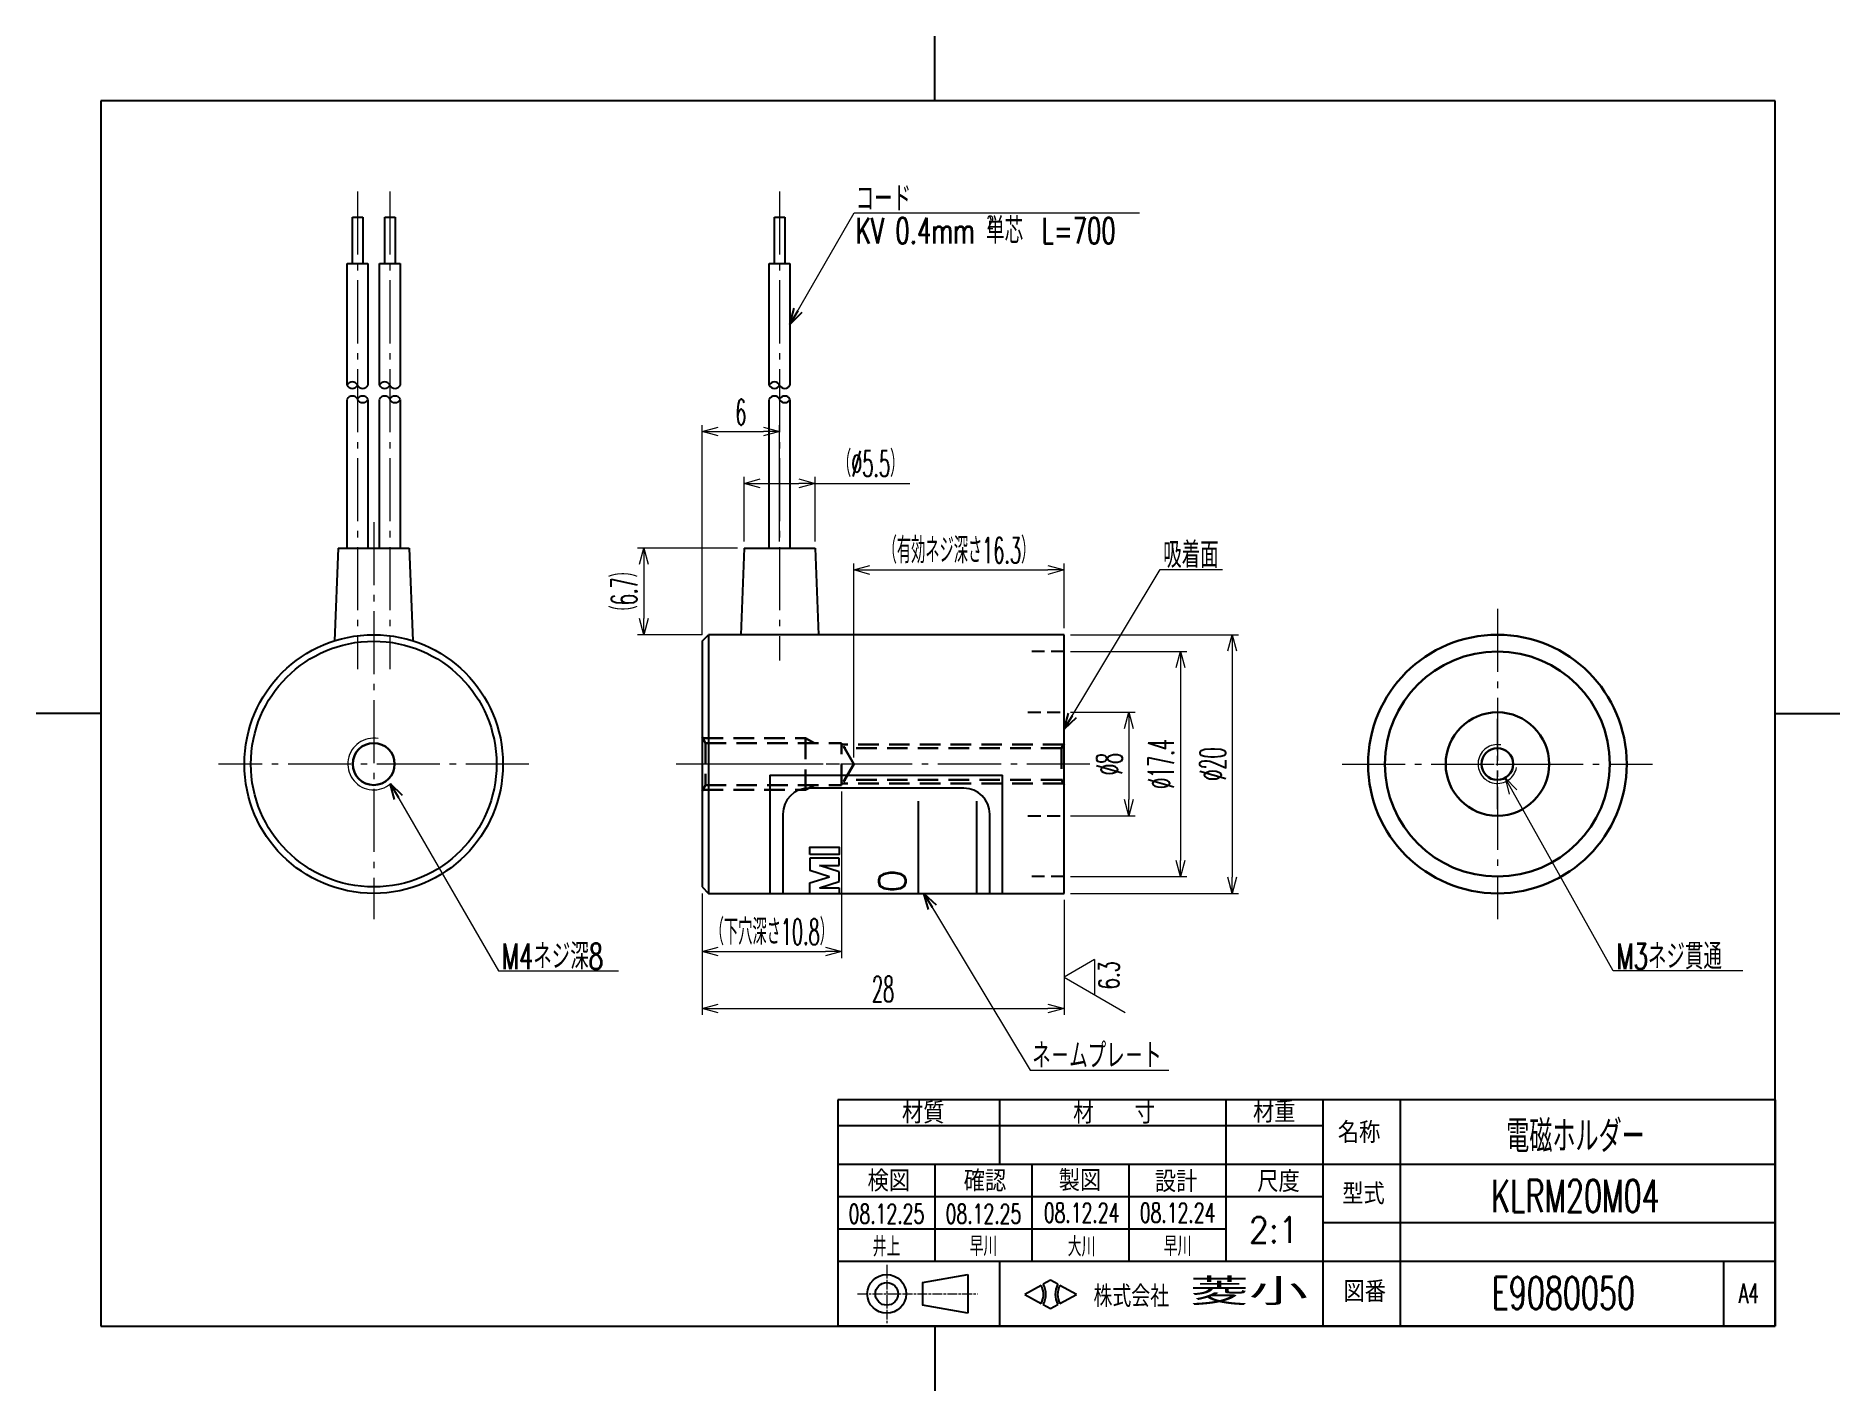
# Model space of a CAD drawing. Header units: millimetres. Extents: x -134 to 5, y -5 to 100.
import ezdxf
from ezdxf.enums import TextEntityAlignment as Align

# ---------------------------------------------------------------- set-up
doc = ezdxf.new("R2010")
doc.units = ezdxf.units.MM
doc.header["$LTSCALE"] = 0.5
for name, pattern in [('ACISOTGL', [3, 2, -1]), ('AM_ISO08W050x2', [9, 6, -0.75, 1.5, -0.75]), ('gen7', [13.75, 9.75, -1.5, 1, -1.5]), ('HIDDEN', [9.525, 6.35, -3.175]), ('PHANTOM2', [31.75, 15.875, -3.175, 3.175, -3.175, 3.175, -3.175])]:
    doc.linetypes.add(name, pattern=pattern)
for name, color, linetype, lineweight in [('AM_0', 7, 'Continuous', 30), ('AM_4', 5, 'PHANTOM2', 15), ('AM_5', 3, 'Continuous', 15), ('AM_7', 4, 'gen7', 13)]:
    doc.layers.add(name, color=color, linetype=linetype, lineweight=lineweight)
for name, color, linetype in [('DIM', 3, 'Continuous'), ('RAHM2', 1, 'Continuous'), ('RAHM5', 7, 'Continuous')]:
    doc.layers.add(name, color=color, linetype=linetype)
doc.styles.add('ACJISGDT', font='romans.shx', dxfattribs={"width": 0.65, "bigfont": 'extfont.shx'})
doc.styles.add('ACJISTS', font='romans.shx', dxfattribs={"width": 0.65, "bigfont": 'bigfont.shx'})
doc.styles.add('KANJI', font='TXT', dxfattribs={"width": 0.7, "bigfont": 'extfont.shx'})
doc.styles.get("Standard").update_dxf_attribs({"font": 'romans.shx', "width": 0.5, "bigfont": 'bigfont.shx'})
doc.styles.add('STYLE2', font='romans.shx', dxfattribs={"width": 2, "bigfont": 'extfont.shx'})
doc.dimstyles.new('AM_JIS$0', dxfattribs={"dimtxt": 4, "dimasz": 2.5, "dimexe": 1, "dimexo": 1, "dimgap": 1, "dimtad": 3, "dimdsep": 46, "dimtxsty": 'STANDARD', "dimblk": 'OPEN30', "dimcen": 0, "dimclrd": 3, "dimclre": 3, "dimclrt": 2, "dimadec": 0, "dimazin": 2, "dimtp": 0.1, "dimtm": 0.1, "dimtfac": 0.71, "dimtmove": 0, "dimatfit": 3, "dimldrblk": 'OPEN30', "dimfxl": 1, "dimlwd": 15, "dimlwe": 15, "dimarcsym": 0})
doc.dimstyles.new('AM_JIS$7', dxfattribs={"dimtxt": 4, "dimasz": 2.5, "dimexe": 1, "dimexo": 1, "dimgap": 0, "dimtad": 3, "dimdsep": 46, "dimtxsty": 'ACJISTS', "dimblk": 'OPEN30', "dimcen": 0, "dimclrd": 3, "dimclre": 3, "dimclrt": 2, "dimadec": 0, "dimazin": 2, "dimtp": 0.1, "dimtm": 0.1, "dimtfac": 0.71, "dimtmove": 0, "dimatfit": 3, "dimldrblk": 'OPEN30', "dimfxl": 1, "dimlwd": 15, "dimlwe": 15, "dimarcsym": 0})

# ---------------------------------------------------------------- blocks, each defined once
blk = doc.blocks.new('HISHIKO_A4')
at = {"layer": 'RAHM2'}
for p, q in [((100, 260.5, 5), (100, 270.5, 5)), ((194.75, 260.5, 5), (5.25, 260.5, 5)), ((5.25, 260.5, 5), (5.25, 1.5, 5)), ((194.75, 1.5, 5), (194.75, 260.5, 5)), ((5.25, 131.5, 5), (-4.75, 131.5, 5)), ((194.75, 131.5, 5), (204.75, 131.5, 5)), ((5.25, 1.5, 5), (194.75, 1.5, 5)), ((100, 1.5, 5), (100, -8.5, 5))]:
    blk.add_line(p, q, dxfattribs=at)
blk = doc.blocks.new('A4枠')
at = {"layer": 'DIM', "lineweight": 0}
blk.add_blockref('HISHIKO_A4', (-194.75, -1.5, -5), dxfattribs=at)
blk = doc.blocks.new('A4表題')
at = {"layer": 'AM_7', "color": 1, "linetype": 'AM_ISO08W050x2', "lineweight": 13, "ltscale": 0.51}
for p, q in [((-137.43, 9.5), (-137.43, 0.5)), ((-141.93, 5), (-123.38, 5))]:
    blk.add_line(p, q, dxfattribs=at)
at = {"layer": 'RAHM2'}
for p, q in [((0, 35), (-145, 35)), ((-145, 35), (-145, 0)), ((-120, 35), (-120, 25)), ((-85, 35), (-85, 10)), ((-70, 35), (-70, 0)), ((-58, 35), (-58, 0)), ((-70, 31), (-145, 31)), ((0, 25), (-145, 25)), ((-130, 25), (-130, 10)), ((-115, 25), (-115, 10)), ((-100, 25), (-100, 10)), ((-70, 20), (-145, 20)), ((-85, 15), (-145, 15)), ((0, 16), (-70, 16)), ((0, 10), (-145, 10)), ((-120, 10), (-120, 0))]:
    blk.add_line(p, q, dxfattribs=at)
at = {"layer": 'RAHM2', "ltscale": 20}
for p, q in [((0, 35), (0, 0)), ((-8, 10), (-8, 0)), ((0, 0), (-145, 0))]:
    blk.add_line(p, q, dxfattribs=at)
at = {"layer": 'RAHM2', "ltscale": 5}
for p, q in [((-131.88, 6.75), (-124.88, 8)), ((-131.88, 6.75), (-131.88, 3.25)), ((-124.88, 8), (-124.88, 2)), ((-113.54, 6.32), (-116.09, 4.93)), ((-112.09, 7.11), (-113.22, 6.5)), ((-110.97, 6.5), (-112.09, 7.11)), ((-108.1, 4.93), (-110.65, 6.32)), ((-124.88, 2), (-131.88, 3.25)), ((-116.09, 4.93), (-113.54, 3.54)), ((-113.22, 3.36), (-112.09, 2.75)), ((-112.09, 2.75), (-110.97, 3.36)), ((-110.65, 3.54), (-108.1, 4.93))]:
    blk.add_line(p, q, dxfattribs=at)
for radius in [3, 1.75]:
    blk.add_circle((-137.43, 5), radius, dxfattribs=at)
for centre, radius, start, end in [((-116.09, 4.93), 2.91, 331.3895, 28.6105), ((-116.09, 4.93), 3.27, 331.3895, 28.6105), ((-108.1, 4.93), 3.27, 151.3895, 208.6105), ((-108.1, 4.93), 2.91, 151.3895, 208.6105)]:
    blk.add_arc(centre, radius, start, end, dxfattribs=at)
at = {"layer": 'RAHM2', "style": 'KANJI'}
for s, width, p in [('材質', 0.923077, (-135.08, 31.36)), ('材\u3000\u3000寸', 0.888889, (-108.59, 31.34)), ('材重', 0.923077, (-80.78, 31.49)), ('名称', 0.923077, (-67.66, 28.34)), ('検図', 0.923077, (-140.41, 20.85)), ('確認', 0.923077, (-125.52, 20.84)), ('製図', 0.923077, (-110.83, 20.91)), ('設計', 0.923077, (-95.97, 20.74)), ('尺度', 0.923077, (-80.13, 20.76)), ('型式', 0.923077, (-66.98, 18.86)), ('図番', 0.923077, (-66.79, 3.74))]:
    blk.add_text(s, height=3.24, dxfattribs=dict(at, width=width)).set_placement(p)
at = {"layer": 'RAHM2', "ltscale": 20, "width": 0.65}
blk.add_text('A4', height=3, dxfattribs=at).set_placement((-5.68, 3.59))
at = {"layer": 'RAHM2', "ltscale": 20}
for tag, height, width, p in [('GEN-TITLE-DES1', 5, 0.65, (-30.9, 29.65)), ('GEN-TITLE-MAT1', 3, 0.65, (-131.92, 27.71)), ('GEN-TITLE-MAT2', 3, 0.65, (-102.39, 27.71)), ('GEN-TITLE-MAT3', 3, 0.65, (-77.15, 27.59)), ('GEN-TITLE-DES2', 5, 0.65, (-30.9, 20.15)), ('GEN-TITLE-CHKD2', 3, 0.65, (-137.47, 17.39)), ('GEN-TITLE-CHKD1', 3, 0.65, (-122.47, 17.39)), ('GEN-TITLE-DAT', 3, 0.65, (-107.29, 17.55)), ('GEN-TITLE-QTYD', 3, 0.65, (-92.44, 17.55)), ('GEN-TITLE-SCA', 4, 0.9, (-77.58, 14.9)), ('GEN-TITLE-QTYM', 3, 0.65, (-92.44, 12.44)), ('GEN-TITLE-CHKM2', 3, 0.65, (-137.47, 12.44)), ('GEN-TITLE-CHKM1', 3, 0.65, (-122.47, 12.44)), ('GEN-TITLE-NAME', 3, 0.65, (-107.29, 12.44)), ('GEN-TITLE-NR', 5, 0.65, (-32.77, 5.14))]:
    blk.add_attdef(tag, text='', height=height, dxfattribs=dict(at, width=width)).set_placement(p, align=Align.MIDDLE)
at = {"layer": 'RAHM5', "ltscale": 0.15, "width": 0.8}
blk.add_text('株式会社', height=3.32, dxfattribs=at).set_placement((-105.45, 2.97))
at = {"layer": 'RAHM5', "ltscale": 0.15, "style": 'STYLE2', "width": 2}
blk.add_text('菱小', height=4.15, dxfattribs=at).set_placement((-90.54, 3.28))
blk = doc.blocks.new('_Open30')
at = {"color": 0, "linetype": 'ByBlock', "lineweight": -2}
for p, q in [((-1, 0.27), (0, 0)), ((0, 0), (-1, -0.27)), ((0, 0), (-1, 0))]:
    blk.add_line(p, q, dxfattribs=at)
blk = doc.blocks.new('*D20')
at = {"layer": 'AM_5', "color": 3, "lineweight": 15}
for p, q in [((-80.25, 60.17), (-88, 60.17)), ((-87.5, 58.92), (-87.5, 54.72)), ((-83, 53.47), (-88, 53.47))]:
    blk.add_line(p, q, dxfattribs=at)
at = {"layer": 'Defpoints', "color": 0}
for p in [(-79.75, 60.17), (-87.5, 53.47), (-82.5, 53.47)]:
    blk.add_point(p, dxfattribs=at)
at = {"layer": 'AM_5', "color": 3, "lineweight": 15, "xscale": 1.25, "yscale": 1.25, "zscale": 1.25}
for p, rotation in [((-87.5, 60.17), 90), ((-87.5, 53.47), 270)]:
    blk.add_blockref('_Open30', p, dxfattribs=dict(at, rotation=rotation))
at = {"layer": 'AM_5', "color": 2, "insert": (-89, 56.82), "char_height": 2, "attachment_point": 5, "rotation": 90}
blk.add_mtext('（6.7）', dxfattribs=at)
blk = doc.blocks.new('*D21')
at = {"layer": 'AM_5', "color": 3, "lineweight": 15}
for p, q in [((-54.5, 52.17), (-45.5, 52.17)), ((-46, 50.92), (-46, 36.02)), ((-54.5, 34.77), (-45.5, 34.77))]:
    blk.add_line(p, q, dxfattribs=at)
at = {"layer": 'Defpoints', "color": 0}
for p in [(-55, 52.17), (-55, 34.77), (-46, 34.77)]:
    blk.add_point(p, dxfattribs=at)
at = {"layer": 'AM_5', "color": 3, "lineweight": 15, "xscale": 1.25, "yscale": 1.25, "zscale": 1.25}
for p, rotation in [((-46, 52.17), 90), ((-46, 34.77), 270)]:
    blk.add_blockref('_Open30', p, dxfattribs=dict(at, rotation=rotation))
at = {"layer": 'AM_5', "color": 2, "insert": (-47.5, 43.47), "char_height": 2, "attachment_point": 5, "rotation": 90}
blk.add_mtext('%%c17.4', dxfattribs=at)
blk = doc.blocks.new('*D22')
at = {"layer": 'AM_5', "color": 3, "lineweight": 15}
for p, q in [((-54.5, 53.47), (-41.5, 53.47)), ((-42, 52.22), (-42, 34.72)), ((-54.5, 33.47), (-41.5, 33.47))]:
    blk.add_line(p, q, dxfattribs=at)
at = {"layer": 'Defpoints', "color": 0}
for p in [(-55, 53.47), (-55, 33.47), (-42, 33.47)]:
    blk.add_point(p, dxfattribs=at)
at = {"layer": 'AM_5', "color": 3, "lineweight": 15, "xscale": 1.25, "yscale": 1.25, "zscale": 1.25}
for p, rotation in [((-42, 53.47), 90), ((-42, 33.47), 270)]:
    blk.add_blockref('_Open30', p, dxfattribs=dict(at, rotation=rotation))
at = {"layer": 'AM_5', "color": 2, "insert": (-43.5, 43.47), "char_height": 2, "attachment_point": 5, "rotation": 90}
blk.add_mtext('%%c20', dxfattribs=at)
blk = doc.blocks.new('*D23')
at = {"layer": 'AM_5', "color": 3, "lineweight": 15}
for p, q in [((-79.75, 60.67), (-79.75, 65.67)), ((-74.25, 60.67), (-74.25, 65.67)), ((-78.5, 65.17), (-75.5, 65.17)), ((-74.25, 65.17), (-66.92, 65.17))]:
    blk.add_line(p, q, dxfattribs=at)
at = {"layer": 'Defpoints', "color": 0}
for p in [(-74.25, 65.17), (-79.75, 60.17), (-74.25, 60.17)]:
    blk.add_point(p, dxfattribs=at)
at = {"layer": 'AM_5', "color": 3, "lineweight": 15, "xscale": 1.25, "yscale": 1.25, "zscale": 1.25, "rotation": 180}
blk.add_blockref('_Open30', (-79.75, 65.17), dxfattribs=at)
at = {"layer": 'AM_5', "color": 3, "lineweight": 15, "xscale": 1.25, "yscale": 1.25, "zscale": 1.25}
blk.add_blockref('_Open30', (-74.25, 65.17), dxfattribs=at)
at = {"layer": 'AM_5', "color": 2, "insert": (-69.96, 66.67), "char_height": 2, "attachment_point": 5}
blk.add_mtext('（%%c5.5）', dxfattribs=at)
blk = doc.blocks.new('*D24')
at = {"layer": 'AM_5', "color": 3, "lineweight": 15}
for p, q in [((-54.5, 47.47), (-49.5, 47.47)), ((-50, 46.22), (-50, 40.72)), ((-54.5, 39.47), (-49.5, 39.47))]:
    blk.add_line(p, q, dxfattribs=at)
at = {"layer": 'Defpoints', "color": 0}
for p in [(-55, 47.47), (-55, 39.47), (-50, 39.47)]:
    blk.add_point(p, dxfattribs=at)
at = {"layer": 'AM_5', "color": 3, "lineweight": 15, "xscale": 1.25, "yscale": 1.25, "zscale": 1.25}
for p, rotation in [((-50, 47.47), 90), ((-50, 39.47), 270)]:
    blk.add_blockref('_Open30', p, dxfattribs=dict(at, rotation=rotation))
at = {"layer": 'AM_5', "color": 2, "insert": (-51.5, 43.47), "char_height": 2, "attachment_point": 5, "rotation": 90}
blk.add_mtext('%%c8', dxfattribs=at)
blk = doc.blocks.new('*D25')
at = {"layer": 'AM_5', "color": 3, "lineweight": 15}
for p, q in [((-83, 53.47), (-83, 69.67)), ((-81.75, 69.17), (-78.25, 69.17)), ((-77, 60.67), (-77, 69.67))]:
    blk.add_line(p, q, dxfattribs=at)
at = {"layer": 'Defpoints', "color": 0}
for p in [(-77, 69.17), (-77, 60.17), (-83, 52.97)]:
    blk.add_point(p, dxfattribs=at)
at = {"layer": 'AM_5', "color": 3, "lineweight": 15, "xscale": 1.25, "yscale": 1.25, "zscale": 1.25, "rotation": 180}
blk.add_blockref('_Open30', (-83, 69.17), dxfattribs=at)
at = {"layer": 'AM_5', "color": 3, "lineweight": 15, "xscale": 1.25, "yscale": 1.25, "zscale": 1.25}
blk.add_blockref('_Open30', (-77, 69.17), dxfattribs=at)
at = {"layer": 'AM_5', "color": 2, "insert": (-80, 70.67), "char_height": 2, "attachment_point": 5}
blk.add_mtext('6', dxfattribs=at)
blk = doc.blocks.new('*D26')
at = {"layer": 'AM_5', "color": 3, "lineweight": 15}
for p, q in [((-83, 33.47), (-83, 24.07)), ((-55, 32.97), (-55, 24.07)), ((-81.75, 24.57), (-56.25, 24.57))]:
    blk.add_line(p, q, dxfattribs=at)
at = {"layer": 'Defpoints', "color": 0}
for p in [(-83, 33.97), (-55, 33.47), (-55, 24.57)]:
    blk.add_point(p, dxfattribs=at)
at = {"layer": 'AM_5', "color": 3, "lineweight": 15, "xscale": 1.25, "yscale": 1.25, "zscale": 1.25, "rotation": 180}
blk.add_blockref('_Open30', (-83, 24.57), dxfattribs=at)
at = {"layer": 'AM_5', "color": 3, "lineweight": 15, "xscale": 1.25, "yscale": 1.25, "zscale": 1.25}
blk.add_blockref('_Open30', (-55, 24.57), dxfattribs=at)
at = {"layer": 'AM_5', "color": 2, "insert": (-69, 26.07), "char_height": 2, "attachment_point": 5}
blk.add_mtext('28', dxfattribs=at)
blk = doc.blocks.new('*S31')
at = {"layer": 'AM_5', "color": 2}
for p, q in [((-52.64, 28.35), (-55, 26.98)), ((-52.64, 28.35), (-52.64, 25.62)), ((-55, 26.98), (-50.28, 24.26))]:
    blk.add_line(p, q, dxfattribs=at)
at = {"layer": 'AM_5', "color": 2, "insert": (-52.32, 26.04), "char_height": 1.575, "attachment_point": 1, "rotation": 90, "style": 'ACJISTS'}
blk.add_mtext('6.3', dxfattribs=at)
blk = doc.blocks.new('*S32')
at = {"layer": 'AM_5', "color": 3}
for p, q in [((-20.28, 41.3), (-20.89, 42.39)), ((-19.98, 41.47), (-20.89, 42.39)), ((-20.89, 42.39), (-20.57, 41.14)), ((-12.53, 27.47), (-20.28, 41.3)), ((-5.86, 27.47), (-12.53, 27.47)), ((-2.51, 27.47), (-5.86, 27.47))]:
    blk.add_line(p, q, dxfattribs=at)
blk = doc.blocks.new('*D27')
at = {"layer": 'AM_5', "color": 3, "lineweight": 15}
for p, q in [((-72.2, 41.35), (-72.2, 28.47)), ((-83, 33.47), (-83, 28.47)), ((-81.75, 28.97), (-73.45, 28.97))]:
    blk.add_line(p, q, dxfattribs=at)
at = {"layer": 'Defpoints', "color": 0}
for p in [(-72.2, 41.85), (-83, 33.97), (-72.2, 28.97)]:
    blk.add_point(p, dxfattribs=at)
at = {"layer": 'AM_5', "color": 3, "lineweight": 15, "xscale": 1.25, "yscale": 1.25, "zscale": 1.25, "rotation": 180}
blk.add_blockref('_Open30', (-83, 28.97), dxfattribs=at)
at = {"layer": 'AM_5', "color": 3, "lineweight": 15, "xscale": 1.25, "yscale": 1.25, "zscale": 1.25}
blk.add_blockref('_Open30', (-72.2, 28.97), dxfattribs=at)
at = {"layer": 'AM_5', "color": 2, "insert": (-77.6, 30.47), "char_height": 2, "attachment_point": 5}
blk.add_mtext('（下穴深さ10.8）', dxfattribs=at)
blk = doc.blocks.new('*D29')
at = {"layer": 'AM_5', "color": 3, "lineweight": 15}
for p, q in [((-71.26, 43.97), (-71.26, 58.97)), ((-55, 53.97), (-55, 58.97)), ((-70.01, 58.47), (-56.25, 58.47))]:
    blk.add_line(p, q, dxfattribs=at)
at = {"layer": 'Defpoints', "color": 0}
for p in [(-55, 58.47), (-55, 53.47), (-71.26, 43.47)]:
    blk.add_point(p, dxfattribs=at)
at = {"layer": 'AM_5', "color": 3, "lineweight": 15, "xscale": 1.25, "yscale": 1.25, "zscale": 1.25, "rotation": 180}
blk.add_blockref('_Open30', (-71.26, 58.47), dxfattribs=at)
at = {"layer": 'AM_5', "color": 3, "lineweight": 15, "xscale": 1.25, "yscale": 1.25, "zscale": 1.25}
blk.add_blockref('_Open30', (-55, 58.47), dxfattribs=at)
at = {"layer": 'AM_5', "color": 2, "insert": (-63.13, 59.97), "char_height": 2, "attachment_point": 5}
blk.add_mtext('（有効ネジ深さ16.3）', dxfattribs=at)

msp = doc.modelspace()

# ---------------------------------------------------------------- linework, layer by layer
for p, q in [((-110.041, 82.16), (-110.041, 85.741)), ((-110.041, 85.741), (-109.241, 85.741)), ((-109.241, 85.741), (-109.241, 82.16)), ((-107.541, 82.16), (-107.541, 85.741)), ((-107.541, 85.741), (-106.741, 85.741)), ((-106.741, 85.741), (-106.741, 82.16)), ((-77.401, 82.16), (-77.401, 85.741)), ((-77.401, 85.741), (-76.601, 85.741)), ((-76.601, 85.741), (-76.601, 82.16)), ((-110.441, 72.764), (-110.441, 82.16)), ((-110.441, 82.16), (-108.841, 82.16)), ((-108.841, 82.16), (-108.841, 72.764)), ((-107.941, 72.764), (-107.941, 82.16)), ((-107.941, 82.16), (-106.341, 82.16)), ((-106.341, 82.16), (-106.341, 72.764)), ((-77.801, 82.16), (-76.201, 82.16)), ((-77.801, 72.764), (-77.801, 82.16)), ((-76.201, 82.16), (-76.201, 72.764)), ((-110.441, 60.167), (-110.441, 71.665)), ((-108.841, 71.665), (-108.841, 60.167)), ((-107.941, 60.167), (-107.941, 71.665)), ((-106.341, 71.665), (-106.341, 60.167)), ((-77.801, 60.167), (-77.801, 71.665)), ((-76.201, 71.665), (-76.201, 60.167)), ((-111.141, 60.167), (-111.41, 53.001)), ((-111.141, 60.167), (-105.641, 60.167)), ((-105.641, 60.167), (-105.373, 53.001)), ((-79.751, 60.167), (-80.002, 53.467)), ((-79.751, 60.167), (-74.251, 60.167)), ((-74.251, 60.167), (-74, 53.467)), ((-83.001, 52.967), (-82.501, 53.467)), ((-55.001, 53.467), (-82.501, 53.467)), ((-82.501, 53.467), (-82.501, 33.467)), ((-55.001, 33.467), (-55.001, 53.467)), ((-83.001, 52.967), (-83.001, 33.967)), ((-77.751, 42.596), (-59.751, 42.596)), ((-77.751, 42.596), (-77.751, 33.467)), ((-59.751, 33.467), (-59.751, 42.596)), ((-62.751, 41.596), (-74.751, 41.596)), ((-66.251, 33.467), (-66.251, 40.596)), ((-61.751, 33.467), (-61.751, 40.596)), ((-76.751, 39.596), (-76.751, 33.467)), ((-60.751, 33.467), (-60.751, 39.596)), ((-72.383, 36.182), (-74.663, 36.182)), ((-74.663, 36.182), (-74.663, 35.232)), ((-73.143, 34.757), (-74.663, 35.232)), ((-73.903, 35.612), (-72.383, 35.612)), ((-72.383, 35.137), (-73.903, 35.612)), ((-72.383, 35.612), (-72.383, 36.182)), ((-72.383, 34.377), (-72.383, 35.137)), ((-83.001, 33.967), (-82.501, 33.467)), ((-74.663, 34.282), (-73.143, 34.757)), ((-74.663, 33.467), (-74.663, 34.282)), ((-73.903, 33.902), (-72.383, 34.377)), ((-73.903, 33.902), (-72.383, 33.902)), ((-72.383, 33.902), (-72.383, 33.467)), ((-82.501, 33.467), (-55.001, 33.467))]:
    msp.add_line(p, q)
at = {"color": 6, "linetype": 'ACISOTGL'}
for p, q in [((-55.001, 52.167), (-57.796, 52.167)), ((-57.796, 47.467), (-55.001, 47.467)), ((-57.796, 39.467), (-55.001, 39.467)), ((-55.001, 34.767), (-57.796, 34.767))]:
    msp.add_line(p, q, dxfattribs=at)
msp.add_lwpolyline([(-74.663, 36.467), (-74.663, 37.037), (-72.383, 37.037), (-72.383, 36.467)], close=True)
for radius in [10, 9.5]:
    msp.add_circle((-108.391, 43.467), radius)
for centre, radius, start, end in [((-110.041, 72.574), 0.443, 25.41776, 154.58224), ((-110.041, 72.954), 0.443, 205.41776, 334.58224), ((-109.241, 72.954), 0.443, 205.41776, 334.58224), ((-107.541, 72.574), 0.443, 25.41776, 154.58224), ((-107.541, 72.954), 0.443, 205.41776, 334.58224), ((-106.741, 72.954), 0.443, 205.41776, 334.58224), ((-77.401, 72.574), 0.443, 25.41776, 154.58224), ((-77.401, 72.954), 0.443, 205.41776, 334.58224), ((-76.601, 72.954), 0.443, 205.41776, 334.58224), ((-110.041, 71.475), 0.443, 25.41776, 154.58224), ((-109.241, 71.475), 0.443, 25.41776, 154.58224), ((-109.241, 71.855), 0.443, 205.41776, 334.58224), ((-107.541, 71.475), 0.443, 25.41776, 154.58224), ((-106.741, 71.475), 0.443, 25.41776, 154.58224), ((-106.741, 71.855), 0.443, 205.41776, 334.58224), ((-77.401, 71.475), 0.443, 25.41776, 154.58224), ((-76.601, 71.475), 0.443, 25.41776, 154.58224), ((-76.601, 71.855), 0.443, 205.41776, 334.58224), ((-74.751, 39.596), 2, 90, 180), ((-62.751, 39.596), 2, 0, 90)]:
    msp.add_arc(centre, radius, start, end)
at = {"layer": 'AM_0', "color": 6, "linetype": 'HIDDEN', "ltscale": 0.5}
for p, q in [((-82.724, 45.088), (-83.001, 45.567)), ((-82.943, 45.467), (-75.001, 45.467)), ((-82.724, 45.088), (-72.201, 45.088)), ((-82.724, 45.088), (-82.724, 41.846)), ((-75.001, 45.467), (-74.301, 45.088)), ((-75.001, 41.467), (-75.001, 45.467)), ((-71.265, 43.467), (-72.201, 45.088)), ((-72.201, 41.846), (-72.201, 45.088)), ((-55.044, 44.967), (-72.131, 44.967)), ((-55.2, 44.697), (-71.975, 44.697)), ((-55.2, 44.697), (-55.001, 45.042)), ((-55.2, 44.697), (-55.2, 42.238)), ((-71.265, 43.467), (-72.201, 41.846)), ((-55.044, 41.967), (-72.131, 41.967)), ((-55.2, 42.238), (-71.975, 42.238)), ((-55.2, 42.238), (-55.001, 41.892)), ((-82.724, 41.846), (-83.001, 41.367)), ((-82.943, 41.467), (-75.001, 41.467)), ((-82.724, 41.846), (-72.201, 41.846)), ((-75.001, 41.467), (-74.301, 41.846))]:
    msp.add_line(p, q, dxfattribs=at)
at = {"layer": 'AM_0'}
for centre, radius in [((-21.488, 43.467), 10), ((-21.488, 43.467), 8.7), ((-21.488, 43.467), 4), ((-108.391, 43.467), 1.621), ((-21.488, 43.467), 1.229)]:
    msp.add_circle(centre, radius, dxfattribs=at)
at = {"layer": 'AM_4', "color": 3, "lineweight": 15}
for centre, radius in [((-108.391, 43.467), 2), ((-21.488, 43.467), 1.5)]:
    msp.add_arc(centre, radius, 80, 350, dxfattribs=at)
at = {"layer": 'AM_7', "color": 4, "lineweight": 13}
for p, q in [((-109.641, 87.741), (-109.641, 50.805)), ((-107.141, 87.741), (-107.141, 50.805)), ((-77.001, 87.741), (-77.001, 51.467)), ((-108.391, 62.167), (-108.391, 31.467)), ((-21.488, 55.467), (-21.488, 31.467)), ((-96.391, 43.467), (-120.391, 43.467)), ((-53.001, 43.467), (-85.001, 43.467)), ((-33.488, 43.467), (-9.488, 43.467))]:
    msp.add_line(p, q, dxfattribs=at)
at = {"layer": 'AM_7', "color": 4, "linetype": 'AM_ISO08W050x2', "lineweight": 13}
for p, q in [((-21.488, 39.967), (-21.488, 46.967)), ((-69.265, 43.467), (-85.001, 43.467)), ((-24.988, 43.467), (-17.988, 43.467))]:
    msp.add_line(p, q, dxfattribs=at)

# ---------------------------------------------------------------- block references
at = {"layer": 'AM_0', "lineweight": 0, "xscale": 0.5, "yscale": 0.5, "zscale": 0.5, "rotation": 90}
msp.add_blockref('A4枠', (0, 94.75), dxfattribs=at)
at = {"layer": 'AM_0', "lineweight": 0, "xscale": 0.5, "yscale": 0.5, "zscale": 0.5}
msp.add_blockref('A4表題', (0, 0), dxfattribs=at).add_auto_attribs({'GEN-TITLE-DES1': '電磁ホルダー', 'GEN-TITLE-DES2': 'KLRM20M04', 'GEN-TITLE-NR': 'E9080050', 'GEN-TITLE-QTYD': '08.12.24', 'GEN-TITLE-QTYM': '早川', 'GEN-TITLE-DAT': '08.12.24', 'GEN-TITLE-NAME': '大川', 'GEN-TITLE-CHKD1': '08.12.25', 'GEN-TITLE-CHKM1': '早川', 'GEN-TITLE-CHKD2': '08.12.25', 'GEN-TITLE-CHKM2': '井上', 'GEN-TITLE-SCA': '2:1'})
at = {"layer": 'AM_5'}
for name in ['*S32', '*S31']:
    msp.add_blockref(name, (0, 0), dxfattribs=at)

# ---------------------------------------------------------------- texts
at = {"color": 2, "style": 'ACJISGDT', "width": 0.65}
for s, height, p in [('コード', 2, (-71.112, 86.181)), ('KV 0.4mm 単芯\u3000L=700', 2, (-71.112, 83.705)), ('2', 1, (-60.99, 84.864)), ('吸着面', 2, (-47.335, 58.634)), ('M4ネジ深8', 2, (-98.499, 27.595)), ('M3ネジ貫通', 2, (-12.297, 27.596)), ('ネ－ムプレ－ト', 2, (-57.462, 19.916))]:
    msp.add_text(s, height=height, dxfattribs=at).set_placement(p)
msp.add_text('0', height=2.1, rotation=90).set_placement((-67.237, 33.521))

# ---------------------------------------------------------------- dimensions: what is measured, and where the dimension line sits
at = {"layer": 'AM_5'}
for base, p1, p2, picture, middle in [((-77.001, 69.167), (-83.001, 52.967), (-77.001, 60.167), '*D25', (-80.001, 70.667)), ((-55.001, 24.568), (-83.001, 33.967), (-55.001, 33.467), '*D26', (-69.001, 26.068))]:
    dim = msp.add_linear_dim(base=base, p1=p1, p2=p2, dimstyle='AM_JIS$0', override={"dimscale": 0.5}, dxfattribs=at)
    dim.commit()
    dim.dimension.update_dxf_attribs({"geometry": picture, "text_midpoint": middle})
dim = msp.add_linear_dim(base=(-74.251, 65.167), p1=(-79.751, 60.167), p2=(-74.251, 60.167), text='（%%c<>）', dimstyle='AM_JIS$0', override={"dimscale": 0.5}, dxfattribs=at)
dim.commit()
dim.dimension.update_dxf_attribs({"geometry": '*D23', "text_midpoint": (-69.963, 66.667)})
for base, p1, p2, angle, text, picture, middle in [((-87.501, 53.467), (-79.751, 60.167), (-82.501, 53.467), 90, '（<>）', '*D20', (-89.001, 56.817)), ((-55.001, 58.467), (-71.265, 43.467), (-55.001, 53.467), 0, '（有効ネジ深さ16.3）', '*D29', (-63.133, 59.967)), ((-42.001, 33.467), (-55.001, 53.467), (-55.001, 33.467), 90, '%%c<>', '*D22', (-43.501, 43.467)), ((-46.001, 34.767), (-55.001, 52.167), (-55.001, 34.767), 90, '%%c<>', '*D21', (-47.501, 43.467)), ((-50.001, 39.467), (-55.001, 47.467), (-55.001, 39.467), 90, '%%c<>', '*D24', (-51.501, 43.467))]:
    dim = msp.add_linear_dim(base=base, p1=p1, p2=p2, angle=angle, text=text, dimstyle='AM_JIS$0', override={"dimscale": 0.5}, dxfattribs=at)
    dim.commit()
    dim.dimension.update_dxf_attribs({"geometry": picture, "text_midpoint": middle})
dim = msp.add_linear_dim(base=(-72.201, 28.967), p1=(-83.001, 33.967), p2=(-72.201, 41.846), angle=0, text='（下穴深さ<>）', dimstyle='AM_JIS$0', override={"dimscale": 0.5, "dimpost": '<>'}, dxfattribs=at)
dim.commit()
dim.dimension.update_dxf_attribs({"geometry": '*D27', "text_midpoint": (-77.601, 28.967), "dimtype": 160})

# ---------------------------------------------------------------- leaders
for points, override in [([(-76.201, 77.462), (-71.222, 86.086), (-49.175, 86.086)], {"dimscale": 0.5, "dimgap": 0, "dimtad": 0}), ([(-55.001, 46.155), (-47.571, 58.513), (-42.755, 58.513)], {"dimscale": 0.5, "dimgap": 0, "dimtad": 0}), ([(-107.107, 41.972), (-98.736, 27.473), (-89.46, 27.473)], {"dimscale": 0.5, "dimasz": 2.5, "dimgap": 0, "dimtad": 0}), ([(-65.836, 33.467), (-57.626, 19.81), (-46.895, 19.81)], {"dimscale": 0.5, "dimgap": 0, "dimtad": 0})]:
    msp.add_leader(points, dimstyle='AM_JIS$7', override=override)

doc.saveas('drawing.dxf')
